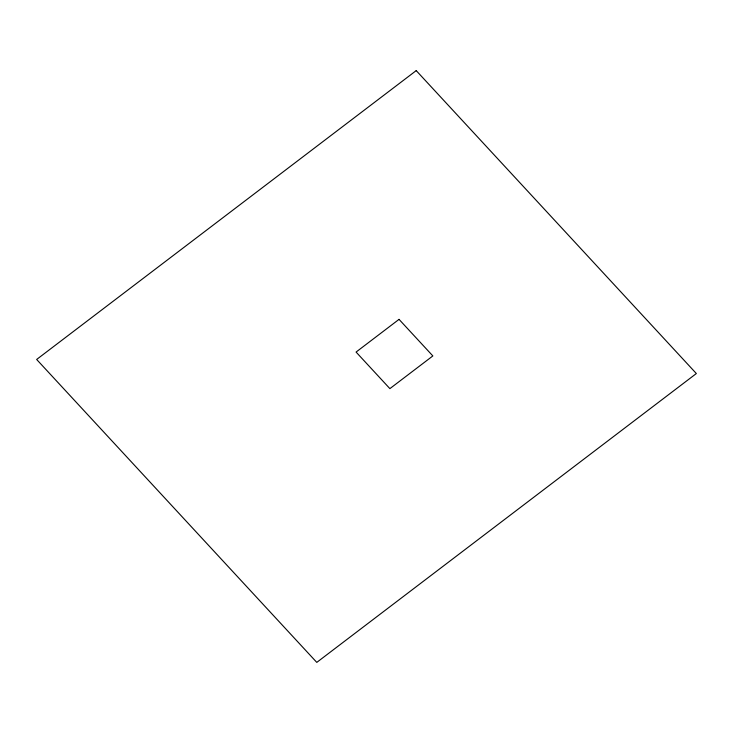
<?xml version="1.0" encoding="UTF-8"?>
<svg xmlns="http://www.w3.org/2000/svg" width="733" height="733" viewBox="0 0 733 733"><rect width="100%" height="100%" fill="white"/><g stroke="black" fill="none" stroke-linecap="round" stroke-linejoin="round"><path stroke-width="1.1" d="M416.216 70.615L36.65 359.463L316.784 662.385L696.35 373.537L416.216 70.615M399.036 319.368L356.073 352.06L389.883 388.627L432.846 355.936L399.036 319.368"/></g></svg>
